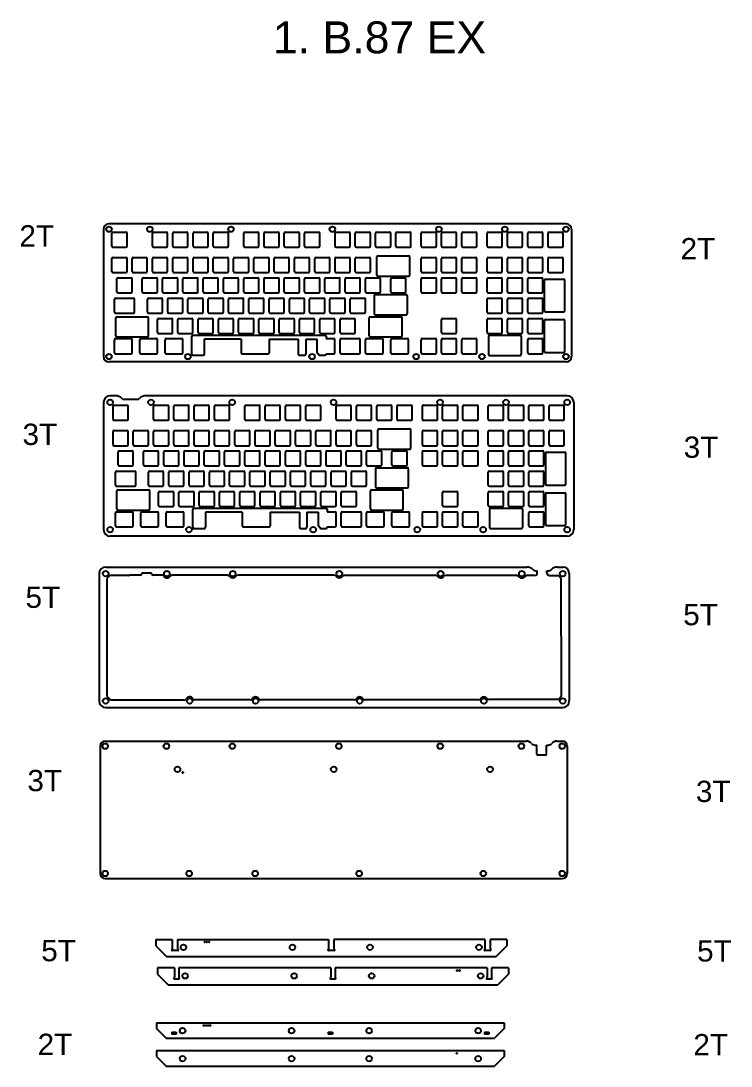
# Model space of a CAD drawing. Header units: millimetres. Extents: x 274 to 3232, y 733 to 1752.
# Drawn here: x 274 to 941, y 759 to 1740 of the extents above; entities that cross this region are included whole.
import ezdxf

# ---------------------------------------------------------------- set-up
doc = ezdxf.new("R2010")
doc.units = ezdxf.units.MM
doc.styles.get("Standard").update_dxf_attribs({"font": 'arial.ttf'})

# ---------------------------------------------------------------- blocks, each defined once
blk = doc.blocks.new('switch hole for acrylic')
for p, q in [((-7.1, -6.1), (-7.1, 6.1)), ((-6.1, 7.1), (6.1, 7.1)), ((7.1, -6.1), (7.1, 6.1)), ((-6.1, -7.1), (6.1, -7.1))]:
    blk.add_line(p, q)
for centre, start, end in [((-6.1, 6.1), 90, 180), ((6.1, 6.1), 0, 90), ((-6.1, -6.1), 180, 270), ((6.1, -6.1), 270, 0)]:
    blk.add_arc(centre, 1, start, end)

msp = doc.modelspace()

# ---------------------------------------------------------------- linework, layer by layer
for p, q in [((351.41, 1544.66), (351.41, 1425.1)), ((785.74, 1549.76), (356.51, 1549.76)), ((790.84, 1544.66), (790.84, 1425.1)), ((608.08, 1501.67), (608.08, 1518.61)), ((609.08, 1519.61), (637.95, 1519.61)), ((638.95, 1501.67), (638.95, 1518.61)), ((609.08, 1500.67), (637.95, 1500.67)), ((765.56, 1468.01), (765.56, 1496.89)), ((766.56, 1497.89), (783.5, 1497.89)), ((784.5, 1468.01), (784.5, 1496.89)), ((605.69, 1482.28), (605.69, 1465.34)), ((606.69, 1483.28), (635.57, 1483.28)), ((636.57, 1482.28), (636.57, 1465.34)), ((361.62, 1466.82), (361.62, 1479.02)), ((362.62, 1480.02), (379.58, 1480.02)), ((380.58, 1466.82), (380.58, 1479.02)), ((362.62, 1465.82), (379.58, 1465.82)), ((363.81, 1462.46), (392.68, 1462.46)), ((601.93, 1462.46), (630.81, 1462.46)), ((606.69, 1464.34), (635.57, 1464.34)), ((766.56, 1467.01), (783.5, 1467.01)), ((362.81, 1444.52), (362.81, 1461.46)), ((393.68, 1444.52), (393.68, 1461.46)), ((600.93, 1444.52), (600.93, 1461.46)), ((631.81, 1444.52), (631.81, 1461.46)), ((765.56, 1429.91), (765.56, 1458.79)), ((766.56, 1459.79), (783.5, 1459.79)), ((784.5, 1429.91), (784.5, 1458.79)), ((363.81, 1443.52), (392.68, 1443.52)), ((434.28, 1427.3), (434.28, 1444.18)), ((435.28, 1445.18), (559.34, 1445.18)), ((560.34, 1444.18), (560.34, 1441.92)), ((601.93, 1443.52), (630.81, 1443.52)), ((712.85, 1444.18), (712.85, 1427.24)), ((713.85, 1445.18), (742.73, 1445.18)), ((743.73, 1444.18), (743.73, 1427.24)), ((361.62, 1428.72), (361.62, 1440.92)), ((362.62, 1441.92), (377.2, 1441.92)), ((378.2, 1428.72), (378.2, 1440.92)), ((385.43, 1428.72), (385.43, 1440.92)), ((386.43, 1441.92), (401.01, 1441.92)), ((402.01, 1428.72), (402.01, 1440.92)), ((409.24, 1428.72), (409.24, 1440.92)), ((410.24, 1441.92), (424.83, 1441.92)), ((425.83, 1428.72), (425.83, 1440.92)), ((446.04, 1441.52), (446.04, 1427.3)), ((480.68, 1441.52), (446.04, 1441.52)), ((480.68, 1441.52), (480.68, 1428.72)), ((506.79, 1441.52), (534.29, 1441.52)), ((506.79, 1441.52), (506.79, 1428.72)), ((534.29, 1441.52), (534.29, 1427.3)), ((541.29, 1441.52), (541.29, 1427.3)), ((541.29, 1441.52), (552.12, 1441.52)), ((552.12, 1428.72), (552.12, 1441.52)), ((560.34, 1441.92), (567.7, 1441.92)), ((568.7, 1428.72), (568.7, 1440.92)), ((573.55, 1428.72), (573.55, 1440.92)), ((574.55, 1441.92), (591.51, 1441.92)), ((592.51, 1428.72), (592.51, 1440.92)), ((597.36, 1428.72), (597.36, 1440.92)), ((598.36, 1441.92), (612.94, 1441.92)), ((613.94, 1428.72), (613.94, 1440.92)), ((621.18, 1428.72), (621.18, 1440.92)), ((622.18, 1441.92), (636.76, 1441.92)), ((637.76, 1428.72), (637.76, 1440.92)), ((362.62, 1427.72), (377.2, 1427.72)), ((386.43, 1427.72), (401.01, 1427.72)), ((410.24, 1427.72), (424.83, 1427.72)), ((435.28, 1426.3), (445.04, 1426.3)), ((481.68, 1427.72), (505.79, 1427.72)), ((535.29, 1426.3), (540.29, 1426.3)), ((553.12, 1427.72), (553.34, 1427.72)), ((553.34, 1427.72), (553.34, 1427.3)), ((554.34, 1426.3), (559.34, 1426.3)), ((560.34, 1427.72), (560.34, 1427.3)), ((560.34, 1427.72), (567.7, 1427.72)), ((574.55, 1427.72), (591.51, 1427.72)), ((598.36, 1427.72), (612.94, 1427.72)), ((622.18, 1427.72), (636.76, 1427.72)), ((713.85, 1426.24), (742.73, 1426.24)), ((766.56, 1428.91), (783.5, 1428.91)), ((785.74, 1420), (356.51, 1420)), ((362.61, 1388.34), (357.57, 1388.34)), ((383.1, 1384.75), (370.75, 1384.75)), ((786.8, 1388.34), (391.23, 1388.34)), ((351.37, 1382.14), (351.37, 1262.58)), ((793, 1382.14), (793, 1262.58)), ((609.13, 1339.15), (609.13, 1356.09)), ((610.13, 1357.09), (639.01, 1357.09)), ((640.01, 1339.15), (640.01, 1356.09)), ((610.13, 1338.15), (639.01, 1338.15)), ((767.62, 1335.37), (784.56, 1335.37)), ((766.62, 1305.49), (766.62, 1334.37)), ((785.56, 1305.49), (785.56, 1334.37)), ((362.68, 1304.31), (362.68, 1316.51)), ((363.68, 1317.51), (380.64, 1317.51)), ((381.64, 1304.31), (381.64, 1316.51)), ((606.75, 1319.76), (606.75, 1302.82)), ((607.75, 1320.76), (636.63, 1320.76)), ((637.63, 1319.76), (637.63, 1302.82)), ((363.68, 1303.31), (380.64, 1303.31)), ((363.87, 1282), (363.87, 1298.94)), ((364.87, 1299.94), (393.74, 1299.94)), ((394.74, 1282), (394.74, 1298.94)), ((601.99, 1282), (601.99, 1298.94)), ((602.99, 1299.94), (631.87, 1299.94)), ((607.75, 1301.82), (636.63, 1301.82)), ((632.87, 1282), (632.87, 1298.94)), ((766.62, 1267.39), (766.62, 1296.27)), ((767.62, 1304.49), (784.56, 1304.49)), ((767.62, 1297.27), (784.56, 1297.27)), ((785.56, 1267.39), (785.56, 1296.27)), ((362.68, 1266.21), (362.68, 1278.41)), ((363.68, 1279.41), (378.26, 1279.41)), ((364.87, 1281), (393.74, 1281)), ((379.26, 1266.21), (379.26, 1278.41)), ((386.49, 1266.21), (386.49, 1278.41)), ((387.49, 1279.41), (402.07, 1279.41)), ((403.07, 1266.21), (403.07, 1278.41)), ((410.3, 1266.21), (410.3, 1278.41)), ((411.3, 1279.41), (425.88, 1279.41)), ((426.88, 1266.21), (426.88, 1278.41)), ((435.33, 1264.78), (435.33, 1281.66)), ((436.33, 1282.66), (560.4, 1282.66)), ((447.1, 1279.01), (447.1, 1264.78)), ((481.74, 1279.01), (447.1, 1279.01)), ((481.74, 1279.01), (481.74, 1266.21)), ((507.85, 1279.01), (535.35, 1279.01)), ((507.85, 1279.01), (507.85, 1266.21)), ((535.35, 1279.01), (535.35, 1264.78)), ((542.35, 1279.01), (542.35, 1264.78)), ((542.35, 1279.01), (553.18, 1279.01)), ((553.18, 1266.21), (553.18, 1279.01)), ((561.4, 1281.66), (561.4, 1279.41)), ((561.4, 1279.41), (568.76, 1279.41)), ((569.76, 1266.21), (569.76, 1278.41)), ((574.61, 1266.21), (574.61, 1278.41)), ((575.61, 1279.41), (592.57, 1279.41)), ((593.57, 1266.21), (593.57, 1278.41)), ((598.42, 1266.21), (598.42, 1278.41)), ((599.42, 1279.41), (614, 1279.41)), ((602.99, 1281), (631.87, 1281)), ((615, 1266.21), (615, 1278.41)), ((622.23, 1266.21), (622.23, 1278.41)), ((623.23, 1279.41), (637.82, 1279.41)), ((638.82, 1266.21), (638.82, 1278.41)), ((713.91, 1281.66), (713.91, 1264.72)), ((714.91, 1282.66), (743.79, 1282.66)), ((744.79, 1281.66), (744.79, 1264.72)), ((767.62, 1266.39), (784.56, 1266.39)), ((786.8, 1256.38), (357.57, 1256.38)), ((363.68, 1265.21), (378.26, 1265.21)), ((387.49, 1265.21), (402.07, 1265.21)), ((411.3, 1265.21), (425.88, 1265.21)), ((436.33, 1263.78), (446.1, 1263.78)), ((482.74, 1265.21), (506.85, 1265.21)), ((536.35, 1263.78), (541.35, 1263.78)), ((554.18, 1265.21), (554.4, 1265.21)), ((554.4, 1265.21), (554.4, 1264.78)), ((555.4, 1263.78), (560.4, 1263.78)), ((561.4, 1265.21), (561.4, 1264.78)), ((561.4, 1265.21), (568.76, 1265.21)), ((575.61, 1265.21), (592.57, 1265.21)), ((599.42, 1265.21), (614, 1265.21)), ((623.23, 1265.21), (637.82, 1265.21)), ((714.91, 1263.72), (743.79, 1263.72)), ((353.41, 1227.5), (748.97, 1227.5)), ((777.59, 1227.5), (782.63, 1227.5)), ((347.21, 1221.3), (347.21, 1101.74)), ((357.16, 1219.5), (354.46, 1216.8)), ((375.03, 1219.5), (357.16, 1219.5)), ((385.95, 1219.9), (376.77, 1219.9)), ((395.67, 1221.7), (387.94, 1221.7)), ((406.49, 1219.9), (397.66, 1219.9)), ((467.69, 1219.9), (415.93, 1219.9)), ((567.71, 1219.9), (477.84, 1219.9)), ((577.86, 1219.9), (662.96, 1219.9)), ((739.49, 1219.5), (672.77, 1219.5)), ((756.28, 1219.5), (748.97, 1219.5)), ((757.11, 1223.91), (758.78, 1223.91)), ((758.78, 1222), (758.78, 1223.91)), ((758.78, 1222), (758.78, 1223.91)), ((767.78, 1223.91), (769.46, 1223.91)), ((767.78, 1222), (767.78, 1223.91)), ((767.78, 1222), (767.78, 1223.91)), ((770.28, 1219.5), (778.87, 1219.5)), ((778.87, 1219.5), (780.93, 1217.45)), ((780.93, 1217.45), (780.93, 1164.33)), ((788.83, 1221.3), (788.83, 1101.74)), ((354.46, 1216.8), (354.46, 1106.25)), ((781.33, 1162.59), (781.33, 1106)), ((354.46, 1106.25), (358.36, 1102.34)), ((426.8, 1102.34), (358.36, 1102.34)), ((489.1, 1102.94), (437.39, 1102.94)), ((586.83, 1102.94), (499.3, 1102.94)), ((704.28, 1102.94), (597.02, 1102.94)), ((778.47, 1103.14), (713.46, 1103.14)), ((781.33, 1106), (778.47, 1103.14)), ((353.41, 1095.54), (782.63, 1095.54)), ((352.98, 1063.97), (748.55, 1063.97)), ((756.68, 1060.37), (758.36, 1060.37)), ((758.36, 1051.87), (758.36, 1060.37)), ((767.36, 1051.87), (767.36, 1060.37)), ((767.36, 1060.37), (769.03, 1060.37)), ((777.16, 1063.97), (782.21, 1063.97)), ((348.28, 1059.27), (348.28, 939.7)), ((766.36, 1050.87), (759.36, 1050.87)), ((786.91, 1059.27), (786.91, 939.7)), ((352.98, 935), (782.21, 935))]:
    msp.add_line(p, q)
at = {"color": 1}
for p, q in [((400.44, 877.9), (415.89, 877.9)), ((400.44, 877.9), (400.44, 871.9)), ((415.89, 877.9), (415.89, 868.9)), ((420.99, 877.9), (562.67, 877.9)), ((420.99, 877.9), (420.99, 868.9)), ((562.67, 877.9), (562.67, 868.9)), ((709.45, 877.9), (567.77, 877.9)), ((567.77, 877.9), (567.77, 868.9)), ((709.45, 877.9), (709.45, 868.9)), ((730, 877.9), (714.55, 877.9)), ((714.55, 877.9), (714.55, 868.9)), ((730, 877.9), (730, 871.9)), ((400.44, 871.9), (410.44, 861.9)), ((415.39, 868.32), (415.39, 867.8)), ((415.89, 868.9), (415.45, 868.46)), ((421.09, 867.4), (415.79, 867.4)), ((420.99, 868.9), (421.43, 868.46)), ((421.49, 868.32), (421.49, 867.8)), ((562.17, 868.32), (562.17, 867.8)), ((562.67, 868.9), (562.23, 868.46)), ((567.87, 867.4), (562.57, 867.4)), ((567.77, 868.9), (568.21, 868.46)), ((568.27, 868.32), (568.27, 867.8)), ((708.95, 868.32), (708.95, 867.8)), ((709.45, 868.9), (709.01, 868.46)), ((714.65, 867.4), (709.35, 867.4)), ((714.55, 868.9), (714.99, 868.46)), ((715.05, 868.32), (715.05, 867.8)), ((730, 871.9), (720, 861.9)), ((410.44, 861.9), (720, 861.9)), ((402.02, 851.05), (402.02, 845.05)), ((417.97, 851.05), (402.02, 851.05)), ((402.02, 845.05), (412.02, 835.05)), ((417.97, 851.05), (417.97, 842.05)), ((564.75, 851.05), (422.07, 851.05)), ((422.07, 851.05), (422.07, 842.05)), ((564.75, 851.05), (564.75, 842.05)), ((711.54, 851.05), (568.85, 851.05)), ((568.85, 851.05), (568.85, 842.05)), ((711.54, 851.05), (711.54, 842.05)), ((731.59, 851.05), (715.64, 851.05)), ((715.64, 851.05), (715.64, 842.05)), ((731.59, 845.05), (721.59, 835.05)), ((731.59, 851.05), (731.59, 845.05)), ((412.02, 835.05), (721.59, 835.05)), ((417.47, 841.47), (417.47, 840.95)), ((417.97, 842.05), (417.53, 841.61)), ((422.17, 840.55), (417.87, 840.55)), ((422.07, 842.05), (422.52, 841.61)), ((422.57, 841.47), (422.57, 840.95)), ((564.25, 841.47), (564.25, 840.95)), ((564.75, 842.05), (564.31, 841.61)), ((568.95, 840.55), (564.65, 840.55)), ((568.85, 842.05), (569.3, 841.61)), ((569.35, 841.47), (569.35, 840.95)), ((711.04, 841.47), (711.04, 840.95)), ((711.54, 842.05), (711.09, 841.61)), ((715.74, 840.55), (711.44, 840.55)), ((715.64, 842.05), (716.08, 841.61)), ((716.14, 841.47), (716.14, 840.95)), ((401.13, 799.57), (727.7, 799.57)), ((401.13, 799.57), (401.13, 794.19)), ((727.7, 799.57), (727.7, 794.19)), ((401.13, 794.19), (410.25, 785.07)), ((415.53, 790.62), (415.53, 789.02)), ((415.53, 790.62), (419.73, 790.62)), ((419.73, 789.02), (415.53, 789.02)), ((419.73, 790.62), (419.73, 789.02)), ((562.31, 790.62), (562.31, 789.02)), ((562.31, 790.62), (566.51, 790.62)), ((566.51, 789.02), (562.31, 789.02)), ((566.51, 790.62), (566.51, 789.02)), ((709.1, 790.62), (709.1, 789.02)), ((709.1, 790.62), (713.3, 790.62)), ((713.3, 789.02), (709.1, 789.02)), ((713.3, 790.62), (713.3, 789.02)), ((727.7, 794.19), (718.57, 785.07)), ((410.25, 785.07), (718.57, 785.07)), ((401.13, 773.38), (727.7, 773.38)), ((401.13, 773.38), (401.13, 768.01)), ((401.13, 768.01), (410.25, 758.88)), ((727.7, 768.01), (718.57, 758.88)), ((727.7, 773.38), (727.7, 768.01)), ((410.25, 758.88), (718.57, 758.88))]:
    msp.add_line(p, q, dxfattribs=at)
for centre, radius in [((356.51, 1544.66), 2.6), ((394.91, 1544.66), 2.6), ((471.11, 1544.66), 2.6), ((566.36, 1544.66), 2.6), ((666.38, 1544.66), 2.6), ((728.29, 1544.66), 2.6), ((785.74, 1544.66), 2.6), ((356.51, 1425.1), 2.6), ((430.63, 1425.1), 2.6), ((547.22, 1425.1), 2.6), ((644.94, 1425.1), 2.6), ((706.86, 1425.1), 2.6), ((785.74, 1425.1), 2.6), ((357.57, 1382.14), 2.6), ((395.97, 1382.14), 2.6), ((472.17, 1382.14), 2.6), ((567.42, 1382.14), 2.6), ((667.43, 1382.14), 2.6), ((729.35, 1382.14), 2.6), ((786.8, 1382.14), 2.6), ((357.57, 1262.58), 2.6), ((431.69, 1262.58), 2.6), ((548.28, 1262.58), 2.6), ((646, 1262.58), 2.6), ((707.92, 1262.58), 2.6), ((786.8, 1262.58), 2.6), ((353.41, 1221.3), 2.6), ((410.86, 1221.3), 2.6), ((472.77, 1221.3), 2.6), ((572.78, 1221.3), 2.6), ((668.03, 1221.3), 2.6), ((744.23, 1221.3), 2.6), ((782.63, 1221.3), 2.6), ((353.41, 1101.74), 2.6), ((432.29, 1101.74), 2.6), ((494.2, 1101.74), 2.6), ((591.92, 1101.74), 2.6), ((708.51, 1101.74), 2.6), ((782.63, 1101.74), 2.6), ((352.98, 1059.27), 2.6), ((410.43, 1059.27), 2.6), ((472.34, 1059.27), 2.6), ((572.36, 1059.27), 2.6), ((667.61, 1059.27), 2.6), ((743.81, 1059.27), 2.6), ((782.21, 1059.27), 2.6), ((420.81, 1037.54), 2.6), ((425.81, 1034.54), 0.5), ((567.59, 1037.54), 2.6), ((714.38, 1037.54), 2.6), ((352.98, 939.7), 2.6), ((431.86, 939.7), 2.6), ((493.78, 939.7), 2.6), ((591.5, 939.7), 2.6), ((708.09, 939.7), 2.6), ((782.21, 939.7), 2.6)]:
    msp.add_circle(centre, radius)
for centre, radius in [((446.45, 875.4), 0.4), ((448.45, 875.4), 0.4), ((450.45, 875.4), 0.4), ((426.45, 870.4), 2.55), ((528.83, 870.4), 2.55), ((601.61, 870.4), 2.55), ((703.99, 870.4), 2.55), ((428.03, 843.55), 2.55), ((530.42, 843.55), 2.55), ((603.19, 843.55), 2.55), ((683.58, 848.55), 0.4), ((685.58, 848.55), 0.4), ((705.58, 843.55), 2.55), ((445.64, 797.07), 0.4), ((447.64, 797.07), 0.4), ((449.64, 797.07), 0.4), ((451.64, 797.07), 0.4), ((425.64, 792.07), 2.6), ((528.03, 792.07), 2.6), ((600.8, 792.07), 2.6), ((703.19, 792.07), 2.6), ((425.64, 765.88), 2.6), ((528.03, 765.88), 2.6), ((600.8, 765.88), 2.6), ((683.19, 770.88), 0.4), ((703.19, 765.88), 2.6)]:
    msp.add_circle(centre, radius, dxfattribs=at)
for centre, radius, start, end in [((356.51, 1544.66), 5.1, 90, 180), ((785.74, 1544.66), 5.1, 0, 90), ((609.08, 1518.61), 1, 90, 180), ((637.95, 1518.61), 1, 360, 90), ((609.08, 1501.67), 1, 180, 270), ((637.95, 1501.67), 1, 270, 0), ((766.56, 1496.89), 1, 90, 180), ((783.5, 1496.89), 1, 0, 90), ((783.5, 1496.89), 1, 360, 90), ((606.69, 1482.28), 1, 90, 180), ((635.57, 1482.28), 1, 0, 90), ((362.62, 1479.02), 1, 90, 180), ((379.58, 1479.02), 1, 0, 90), ((362.62, 1466.82), 1, 180, 270), ((363.81, 1461.46), 1, 90, 180), ((379.58, 1466.82), 1, 270, 0), ((392.68, 1461.46), 1, 360, 90), ((601.93, 1461.46), 1, 90, 180), ((606.69, 1465.34), 1, 180, 270), ((630.81, 1461.46), 1, 360, 90), ((635.57, 1465.34), 1, 270, 0), ((766.56, 1468.01), 1, 180, 270), ((783.5, 1468.01), 1, 270, 0), ((766.56, 1458.79), 1, 90, 180), ((783.5, 1458.79), 1, 0, 90), ((783.5, 1458.79), 1, 360, 90), ((363.81, 1444.52), 1, 180, 270), ((392.68, 1444.52), 1, 270, 360), ((435.28, 1444.18), 1, 90, 180), ((559.34, 1444.18), 1, 0, 90), ((601.93, 1444.52), 1, 180, 270), ((630.81, 1444.52), 1, 270, 0), ((713.85, 1444.18), 1, 90, 180), ((742.73, 1444.18), 1, 0, 90), ((362.62, 1440.92), 1, 90, 180), ((377.2, 1440.92), 1, 0, 90), ((386.43, 1440.92), 1, 90, 180), ((401.01, 1440.92), 1, 0, 90), ((410.24, 1440.92), 1, 90, 180), ((424.83, 1440.92), 1, 0, 90), ((567.7, 1440.92), 1, 0, 90), ((574.55, 1440.92), 1, 90, 180), ((591.51, 1440.92), 1, 0, 90), ((598.36, 1440.92), 1, 90, 180), ((612.94, 1440.92), 1, 0, 90), ((622.18, 1440.92), 1, 90, 180), ((636.76, 1440.92), 1, 0, 90), ((356.51, 1425.1), 5.1, 180, 270), ((362.62, 1428.72), 1, 180, 270), ((377.2, 1428.72), 1, 270, 0), ((386.43, 1428.72), 1, 180, 270), ((401.01, 1428.72), 1, 270, 0), ((410.24, 1428.72), 1, 180, 270), ((424.83, 1428.72), 1, 270, 0), ((435.28, 1427.3), 1, 180, 270), ((445.04, 1427.3), 1, 270, 0), ((481.68, 1428.72), 1, 180, 270), ((505.79, 1428.72), 1, 270, 0), ((535.29, 1427.3), 1, 180, 270), ((540.29, 1427.3), 1, 270, 0), ((553.12, 1428.72), 1, 180, 270), ((554.34, 1427.3), 1, 180, 270), ((559.34, 1427.3), 1, 270, 0), ((567.7, 1428.72), 1, 270, 0), ((574.55, 1428.72), 1, 180, 270), ((591.51, 1428.72), 1, 270, 0), ((598.36, 1428.72), 1, 180, 270), ((612.94, 1428.72), 1, 270, 0), ((622.18, 1428.72), 1, 180, 270), ((636.76, 1428.72), 1, 270, 0), ((713.85, 1427.24), 1, 180, 270), ((742.73, 1427.24), 1, 270, 0), ((742.73, 1427.24), 1, 270, 360), ((766.56, 1429.91), 1, 180, 270), ((783.5, 1429.91), 1, 270, 0), ((785.74, 1425.1), 5.1, 270, 0), ((357.57, 1382.14), 6.2, 90, 180), ((362.61, 1380.34), 8, 42.32833, 90), ((370.75, 1387.75), 3, 222.32833, 270), ((383.1, 1387.75), 3, 270, 317.67167), ((391.23, 1380.34), 8, 90, 137.67167), ((786.8, 1382.14), 6.2, 0, 90), ((610.13, 1356.09), 1, 90, 180), ((639.01, 1356.09), 1, 360, 90), ((610.13, 1339.15), 1, 180, 270), ((639.01, 1339.15), 1, 270, 0), ((767.62, 1334.37), 1, 90, 180), ((784.56, 1334.37), 1, 0, 90), ((784.56, 1334.37), 1, 360, 90), ((363.68, 1316.51), 1, 90, 180), ((380.64, 1316.51), 1, 0, 90), ((607.75, 1319.76), 1, 90, 180), ((636.63, 1319.76), 1, 0, 90), ((767.62, 1305.49), 1, 180, 270), ((784.56, 1305.49), 1, 270, 0), ((363.68, 1304.31), 1, 180, 270), ((364.87, 1298.94), 1, 90, 180), ((380.64, 1304.31), 1, 270, 0), ((393.74, 1298.94), 1, 360, 90), ((602.99, 1298.94), 1, 90, 180), ((607.75, 1302.82), 1, 180, 270), ((631.87, 1298.94), 1, 360, 90), ((636.63, 1302.82), 1, 270, 0), ((767.62, 1296.27), 1, 90, 180), ((784.56, 1296.27), 1, 0, 90), ((784.56, 1296.27), 1, 360, 90), ((363.68, 1278.41), 1, 90, 180), ((364.87, 1282), 1, 180, 270), ((378.26, 1278.41), 1, 0, 90), ((387.49, 1278.41), 1, 90, 180), ((393.74, 1282), 1, 270, 360), ((402.07, 1278.41), 1, 0, 90), ((411.3, 1278.41), 1, 90, 180), ((425.88, 1278.41), 1, 0, 90), ((436.33, 1281.66), 1, 90, 180), ((560.4, 1281.66), 1, 0, 90), ((568.76, 1278.41), 1, 0, 90), ((575.61, 1278.41), 1, 90, 180), ((592.57, 1278.41), 1, 0, 90), ((599.42, 1278.41), 1, 90, 180), ((602.99, 1282), 1, 180, 270), ((614, 1278.41), 1, 0, 90), ((623.23, 1278.41), 1, 90, 180), ((631.87, 1282), 1, 270, 0), ((637.82, 1278.41), 1, 0, 90), ((714.91, 1281.66), 1, 90, 180), ((743.79, 1281.66), 1, 0, 90), ((363.68, 1266.21), 1, 180, 270), ((378.26, 1266.21), 1, 270, 0), ((387.49, 1266.21), 1, 180, 270), ((402.07, 1266.21), 1, 270, 0), ((411.3, 1266.21), 1, 180, 270), ((425.88, 1266.21), 1, 270, 0), ((482.74, 1266.21), 1, 180, 270), ((506.85, 1266.21), 1, 270, 0), ((554.18, 1266.21), 1, 180, 270), ((568.76, 1266.21), 1, 270, 0), ((575.61, 1266.21), 1, 180, 270), ((592.57, 1266.21), 1, 270, 0), ((599.42, 1266.21), 1, 180, 270), ((614, 1266.21), 1, 270, 0), ((623.23, 1266.21), 1, 180, 270), ((637.82, 1266.21), 1, 270, 0), ((767.62, 1267.39), 1, 180, 270), ((784.56, 1267.39), 1, 270, 0), ((357.57, 1262.58), 6.2, 180, 270), ((436.33, 1264.78), 1, 180, 270), ((446.1, 1264.78), 1, 270, 0), ((536.35, 1264.78), 1, 180, 270), ((541.35, 1264.78), 1, 270, 0), ((555.4, 1264.78), 1, 180, 270), ((560.4, 1264.78), 1, 270, 0), ((714.91, 1264.72), 1, 180, 270), ((743.79, 1264.72), 1, 270, 0), ((743.79, 1264.72), 1, 270, 360), ((786.8, 1262.58), 6.2, 270, 0), ((353.41, 1221.3), 6.2, 90, 180), ((748.97, 1219.5), 8, 42.32833, 90), ((777.59, 1219.5), 8, 90, 137.67167), ((782.63, 1221.3), 6.2, 0, 90), ((375.03, 1221.5), 2, 270, 295.84193), ((376.77, 1217.9), 2, 90, 115.84193), ((385.95, 1220.9), 1, 270, 354.26083), ((387.94, 1220.7), 1, 90, 174.26083), ((395.67, 1220.7), 1, 5.73917, 90), ((397.66, 1220.9), 1, 185.73917, 270), ((406.49, 1218.3), 1.6, 25.5372, 90), ((410.19, 1220.07), 2.5, 205.5372, 241.68566), ((410.86, 1221.3), 3.9, 241.68566, 322.45567), ((415.93, 1217.4), 2.5, 90, 142.45567), ((467.69, 1217.4), 2.5, 37.54433, 90), ((472.77, 1221.3), 3.9, 217.54433, 322.45567), ((477.84, 1217.4), 2.5, 90, 142.45567), ((567.71, 1217.4), 2.5, 37.54433, 90), ((572.78, 1221.3), 3.9, 217.54433, 322.45567), ((577.86, 1217.4), 2.5, 90, 142.45567), ((662.96, 1217.4), 2.5, 37.54433, 90), ((668.03, 1221.3), 3.9, 217.54433, 317.78806), ((672.77, 1217), 2.5, 90, 137.78806), ((739.49, 1217), 2.5, 42.21194, 90), ((744.23, 1221.3), 3.9, 222.21194, 317.78806), ((748.97, 1217), 2.5, 90, 137.78806), ((757.11, 1226.91), 3, 222.32833, 270), ((756.28, 1222), 2.5, 270, 0), ((770.28, 1222), 2.5, 180, 270), ((769.46, 1226.91), 3, 270, 317.67167), ((782.93, 1164.33), 2, 180, 205.84193), ((779.33, 1162.59), 2, 0, 25.84193), ((353.41, 1101.74), 6.2, 180, 270), ((426.8, 1104.84), 2.5, 270, 330.5237), ((432.29, 1101.74), 3.8, 35.96575, 150.5237), ((437.39, 1105.44), 2.5, 215.96575, 270), ((489.1, 1105.44), 2.5, 270, 324.03425), ((494.2, 1101.74), 3.8, 35.96575, 144.03425), ((499.3, 1105.44), 2.5, 215.96575, 270), ((586.83, 1105.44), 2.5, 270, 324.03425), ((591.92, 1101.74), 3.8, 35.96575, 144.03425), ((597.02, 1105.44), 2.5, 215.96575, 270), ((704.28, 1104.44), 1.5, 270, 337.76664), ((707.98, 1102.93), 2.5, 114.12196, 157.76664), ((708.51, 1101.74), 3.8, 38.24662, 114.12196), ((713.46, 1105.64), 2.5, 218.24662, 270), ((782.63, 1101.74), 6.2, 270, 0), ((352.98, 1059.27), 4.7, 90, 180), ((748.55, 1057.47), 6.5, 42.32833, 90), ((756.68, 1064.87), 4.5, 222.32833, 270), ((769.03, 1064.87), 4.5, 270, 317.67167), ((777.16, 1057.47), 6.5, 90, 137.67167), ((782.21, 1059.27), 4.7, 0, 90), ((759.36, 1051.87), 1, 180, 270), ((766.36, 1051.87), 1, 270, 0), ((352.98, 939.7), 4.7, 180, 270), ((782.21, 939.7), 4.7, 270, 0)]:
    msp.add_arc(centre, radius, start, end)
for centre, radius, start, end in [((415.59, 868.32), 0.2, 135, 180), ((415.79, 867.8), 0.4, 180, 270), ((421.09, 867.8), 0.4, 270, 0), ((421.29, 868.32), 0.2, 0, 45), ((562.37, 868.32), 0.2, 135, 180), ((562.57, 867.8), 0.4, 180, 270), ((567.87, 867.8), 0.4, 270, 0), ((568.07, 868.32), 0.2, 0, 45), ((709.15, 868.32), 0.2, 135, 180), ((709.35, 867.8), 0.4, 180, 270), ((714.65, 867.8), 0.4, 270, 0), ((714.85, 868.32), 0.2, 0, 45), ((417.67, 841.47), 0.2, 135, 180), ((417.87, 840.95), 0.4, 180, 270), ((422.17, 840.95), 0.4, 270, 0), ((422.37, 841.47), 0.2, 0, 45), ((564.45, 841.47), 0.2, 135, 180), ((564.65, 840.95), 0.4, 180, 270), ((568.95, 840.95), 0.4, 270, 0), ((569.15, 841.47), 0.2, 0, 45), ((711.24, 841.47), 0.2, 135, 180), ((711.44, 840.95), 0.4, 180, 270), ((715.74, 840.95), 0.4, 270, 0), ((715.94, 841.47), 0.2, 0, 45)]:
    msp.add_arc(centre, radius, start, end, dxfattribs=at)

# ---------------------------------------------------------------- block references
for p in [(366.34, 1534.83), (404.44, 1534.83), (423.49, 1534.83), (442.54, 1534.83), (461.59, 1534.83), (490.16, 1534.83), (509.21, 1534.83), (528.26, 1534.83), (547.31, 1534.83), (575.89, 1534.83), (594.94, 1534.83), (613.99, 1534.83), (633.04, 1534.83), (656.85, 1534.83), (675.9, 1534.83), (694.95, 1534.83), (718.76, 1534.83), (737.81, 1534.83), (756.86, 1534.83), (775.91, 1534.83), (366.34, 1511.02), (385.39, 1511.02), (404.44, 1511.02), (423.49, 1511.02), (442.54, 1511.02), (461.59, 1511.02), (480.64, 1511.02), (499.69, 1511.02), (518.74, 1511.02), (537.79, 1511.02), (556.84, 1511.02), (575.89, 1511.02), (594.94, 1511.02), (656.85, 1511.02), (675.9, 1511.02), (694.95, 1511.02), (718.76, 1511.02), (737.81, 1511.02), (756.86, 1511.02), (775.91, 1511.02), (371.1, 1491.97), (394.91, 1491.97), (413.96, 1491.97), (433.01, 1491.97), (452.06, 1491.97), (471.11, 1491.97), (490.16, 1491.97), (509.21, 1491.97), (528.26, 1491.97), (547.31, 1491.97), (566.36, 1491.97), (585.41, 1491.97), (604.46, 1491.97), (628.28, 1491.97), (656.85, 1491.97), (675.9, 1491.97), (694.95, 1491.97), (718.76, 1491.97), (737.81, 1491.97), (756.86, 1491.97), (399.68, 1472.92), (418.73, 1472.92), (437.78, 1472.92), (456.83, 1472.92), (475.88, 1472.92), (494.93, 1472.92), (513.98, 1472.92), (533.03, 1472.92), (552.08, 1472.92), (571.13, 1472.92), (590.18, 1472.92), (718.76, 1472.92), (737.81, 1472.92), (756.86, 1472.92), (409.2, 1453.87), (428.25, 1453.87), (447.3, 1453.87), (466.35, 1453.87), (485.4, 1453.87), (504.45, 1453.87), (523.5, 1453.87), (542.55, 1453.87), (561.6, 1453.87), (580.65, 1453.87), (675.9, 1453.87), (718.76, 1453.87), (737.81, 1453.87), (756.86, 1453.87), (656.85, 1434.82), (675.9, 1434.82), (694.95, 1434.82), (756.86, 1434.82), (367.4, 1372.32), (405.5, 1372.32), (424.55, 1372.32), (443.6, 1372.32), (462.65, 1372.32), (491.22, 1372.32), (510.27, 1372.32), (529.32, 1372.32), (548.37, 1372.32), (576.95, 1372.32), (596, 1372.32), (615.05, 1372.32), (634.1, 1372.32), (657.91, 1372.32), (676.96, 1372.32), (696.01, 1372.32), (719.82, 1372.32), (738.87, 1372.32), (757.92, 1372.32), (776.97, 1372.32), (367.4, 1348.51), (386.45, 1348.51), (405.5, 1348.51), (424.55, 1348.51), (443.6, 1348.51), (462.65, 1348.51), (481.7, 1348.51), (500.75, 1348.51), (519.8, 1348.51), (538.85, 1348.51), (557.9, 1348.51), (576.95, 1348.51), (596, 1348.51), (657.91, 1348.51), (676.96, 1348.51), (696.01, 1348.51), (719.82, 1348.51), (738.87, 1348.51), (757.92, 1348.51), (776.97, 1348.51), (372.16, 1329.46), (395.97, 1329.46), (415.02, 1329.46), (434.07, 1329.46), (453.12, 1329.46), (472.17, 1329.46), (491.22, 1329.46), (510.27, 1329.46), (529.32, 1329.46), (548.37, 1329.46), (567.42, 1329.46), (586.47, 1329.46), (605.52, 1329.46), (629.33, 1329.46), (657.91, 1329.46), (676.96, 1329.46), (696.01, 1329.46), (719.82, 1329.46), (738.87, 1329.46), (757.92, 1329.46), (400.73, 1310.41), (419.78, 1310.41), (438.83, 1310.41), (457.88, 1310.41), (476.93, 1310.41), (495.98, 1310.41), (515.03, 1310.41), (534.08, 1310.41), (553.13, 1310.41), (572.18, 1310.41), (591.23, 1310.41), (719.82, 1310.41), (738.87, 1310.41), (757.92, 1310.41), (410.26, 1291.36), (429.31, 1291.36), (448.36, 1291.36), (467.41, 1291.36), (486.46, 1291.36), (505.51, 1291.36), (524.56, 1291.36), (543.61, 1291.36), (562.66, 1291.36), (581.71, 1291.36), (676.96, 1291.36), (719.82, 1291.36), (738.87, 1291.36), (757.92, 1291.36), (657.91, 1272.31), (676.96, 1272.31), (696.01, 1272.31), (757.92, 1272.31)]:
    msp.add_blockref('switch hole for acrylic', p)

# ---------------------------------------------------------------- texts
at = {"attachment_point": 1}
for s, width, insert, char_height in [('1. B.87 EX', 273.0385, (510.42, 1739.81), 30), ('2T', 25.1771, (272.38, 1548.42), 20), ('2T', 25.1771, (893.28, 1536.36), 20), ('3T', 22.6479, (275.32, 1362.08), 20), ('3T', 22.6479, (896.22, 1350.02), 20), ('5T', 64.2137, (278.11, 1209.13), 20), ('5T', 64.2137, (895.8, 1192.83), 20), ('3T', 1.8043, (279.85, 1036.99), 20), ('3T', 1.8043, (907.7, 1026.81), 20)]:
    msp.add_mtext_dynamic_manual_height_columns(s, width=width, gutter_width=12.5, heights=[0], dxfattribs=dict(at, insert=insert, char_height=char_height))
at = {"color": 1, "char_height": 20, "attachment_point": 1}
for s, width, insert in [('5T', 0.8037, (292.89, 877.35)), ('5T', 0.8037, (908.8, 877.06)), ('2T', 25.1771, (289.44, 789.29)), ('2T', 25.1771, (905.35, 789))]:
    msp.add_mtext_dynamic_manual_height_columns(s, width=width, gutter_width=12.5, heights=[0], dxfattribs=dict(at, insert=insert))

doc.saveas('drawing.dxf')
